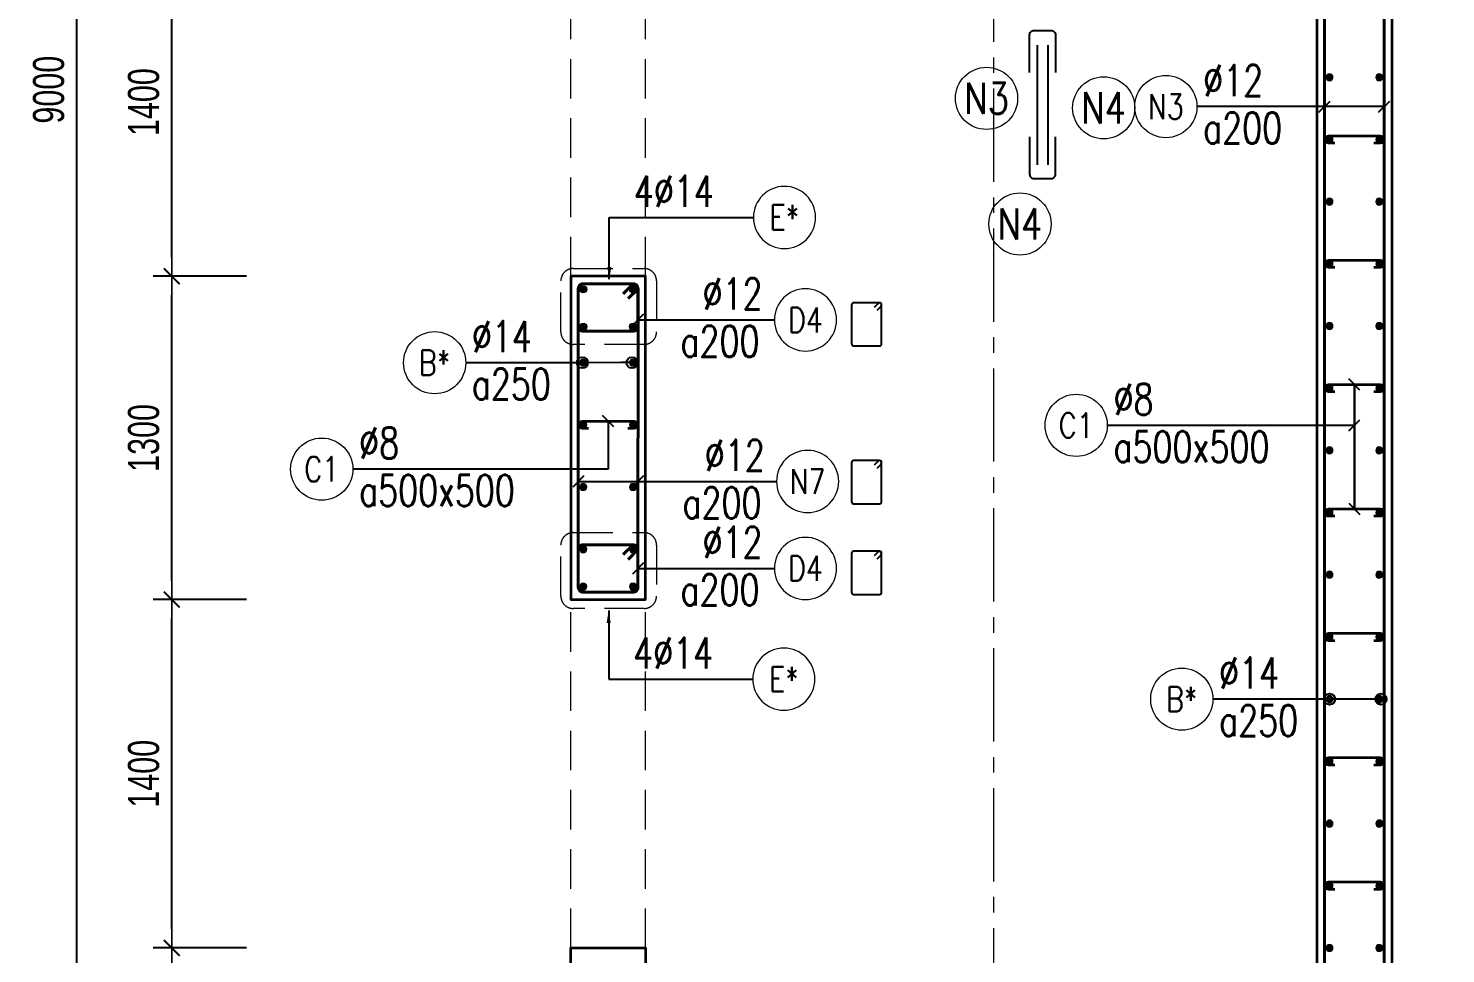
# Model space of a CAD drawing. Header units: millimetres. Extents: x 944027 to 981803, y -83026 to 82675.
# Drawn here: x 964761 to 970459, y -31380 to -27661 of the extents above; entities that cross this region are included whole.
import ezdxf
from ezdxf.enums import TextEntityAlignment as Align

# ---------------------------------------------------------------- set-up
doc = ezdxf.new("R2010")
doc.units = ezdxf.units.MM
doc.header["$MEASUREMENT"] = 0
for name, pattern in [('HIDDEN', [9.525, 6.35, -3.175]), ('HIDDEN2', [4.7625, 3.175, -1.5875]), ('HT_Grid$0$CENTER2', [1.125, 0.75, -0.125, 0.125, -0.125])]:
    doc.linetypes.add(name, pattern=pattern)
doc.layers.get('0').update_dxf_attribs({"lineweight": 20})
doc.layers.get('Defpoints').update_dxf_attribs({"color": 151, "lineweight": 9})
doc.layers.add('Hidden', color=9, linetype='HIDDEN')
doc.layers.add('Ligature', color=1, linetype='Continuous')
for name, color, linetype, lineweight in [('HT_Grid$0$NDC_S_AXIS', 5, 'HT_Grid$0$CENTER2', 13), ('KC-LEADER', 153, 'Continuous', 18), ('KC-THEP', 6, 'Continuous', 40), ('NDC_S_BEAM', 3, 'HIDDEN2', 20), ('NDC_S_DIM', 1, 'Continuous', 15), ('NDC_S_HIDDEN', 8, 'HIDDEN2', 13), ('NDC_S_LEADER', 1, 'Continuous', 15), ('NDC_S_REBAR', 4, 'Continuous', 35), ('NDC_S_STIRRUP', 4, 'Continuous', 40), ('NDC_S_VN TEXT', 7, 'Continuous', 20), ('NDC_S_WALL', 6, 'Continuous', 35)]:
    doc.layers.add(name, color=color, linetype=linetype, lineweight=lineweight)
doc.styles.add('NDC_ARIAL', font='arial.ttf', dxfattribs={"width": 0.85})
doc.styles.add('NDC_DIM', font='', dxfattribs={"width": 0.75})
doc.styles.add('NDC_EN TXT', font='romans.shx', dxfattribs={"width": 0.8})
doc.styles.get('NDC_DIM').set_extended_font_data('Dotum')
doc.dimstyles.new('NDC_1-50', dxfattribs={"dimscale": 50, "dimtxt": 2.5, "dimasz": 1, "dimexe": 1.5, "dimexo": 0, "dimgap": 0.8, "dimtad": 1, "dimdec": 0, "dimdsep": 46, "dimtxsty": 'NDC_ARIAL', "dimblk": 'DIMMARK', "dimcen": 49999.938995, "dimdle": 1.5, "dimclrd": 1, "dimclre": 1, "dimclrt": 3, "dimadec": 0, "dimazin": 0, "dimtfac": 1, "dimtdec": 0, "dimtix": 1, "dimtmove": 2, "dimatfit": 3, "dimfxl": 1, "dimarcsym": 0})
doc.dimstyles.new('NDC_dim_30', dxfattribs={"dimscale": 30, "dimtxt": 2.5, "dimasz": 1.5, "dimexe": 1.5, "dimexo": 2.5, "dimgap": 1, "dimtad": 1, "dimdec": 0, "dimzin": 0, "dimdsep": 46, "dimtxsty": 'NDC_DIM', "dimblk": 'DIMMARK', "dimcen": 0.09, "dimdle": 1.2, "dimclrd": 1, "dimclre": 1, "dimclrt": 3, "dimadec": 0, "dimazin": 0, "dimtfac": 1, "dimtdec": 0, "dimtix": 1, "dimtofl": 0, "dimtmove": 0, "dimatfit": 3, "dimfxl": 6, "dimfxlon": 1, "dimtolj": 1, "dimtzin": 0, "dimarcsym": 0})
doc.dimstyles.new('NDC_dim_50', dxfattribs={"dimscale": 50, "dimtxt": 2.5, "dimasz": 1.5, "dimexe": 1.5, "dimexo": 2.5, "dimgap": 1, "dimtad": 1, "dimdec": 0, "dimzin": 0, "dimdsep": 46, "dimtxsty": 'NDC_DIM', "dimblk": 'DIMMARK', "dimcen": 0.09, "dimdle": 1.2, "dimclrd": 1, "dimclre": 1, "dimclrt": 3, "dimadec": 0, "dimazin": 0, "dimtfac": 1, "dimtdec": 0, "dimtix": 1, "dimtofl": 0, "dimtmove": 0, "dimatfit": 3, "dimfxl": 6, "dimfxlon": 1, "dimtolj": 1, "dimtzin": 0, "dimarcsym": 0})

# ---------------------------------------------------------------- blocks, each defined once
blk = doc.blocks.new('THEP')
at = {"layer": 'KC-LEADER', "color": 6}
blk.add_circle((0, 0), 14, dxfattribs=at)
at = {"layer": 'KC-THEP'}
for p, q in [((-14, 0), (14, 0)), ((9.9, 9.9), (-9.9, -9.9)), ((-9.9, 9.9), (9.9, -9.9)), ((0, 14), (0, -14))]:
    blk.add_line(p, q, dxfattribs=at)
blk = doc.blocks.new('DIMMARK')
at = {"layer": 'NDC_S_DIM', "color": 1}
blk.add_line((-1.5, 0), (1, 0), dxfattribs=at)
at = {"layer": 'NDC_S_DIM', "color": 2, "const_width": 0.1}
blk.add_lwpolyline([(-0.424, -0.424), (0.424, 0.424)], dxfattribs=at)
blk = doc.blocks.new('*U11')
blk.add_circle((-2.5, 0), 2.5)
at = {"layer": 'NDC_S_VN TEXT', "color": 3, "style": 'NDC_EN TXT', "width": 0.75}
for tag, p in [('DK1', (0.5, 0.85)), ('KC1', (0.5, -2.97))]:
    blk.add_attdef(tag, p, '', height=2.5, dxfattribs=at)
at = {"layer": 'NDC_S_VN TEXT', "color": 7, "style": 'NDC_EN TXT', "width": 0.8}
blk.add_attdef('SH2', text='', height=2, dxfattribs=at).set_placement((-2.5, 0), align=Align.MIDDLE)
blk = doc.blocks.new('*U12')
blk.add_circle((-2.5, 0), 2.5)
at = {"layer": 'NDC_S_VN TEXT', "color": 3, "style": 'NDC_EN TXT', "width": 0.75}
for tag, p in [('DK1', (0.5, 0.85)), ('KC1', (0.5, -2.97))]:
    blk.add_attdef(tag, p, '', height=2.5, dxfattribs=at)
at = {"layer": 'NDC_S_VN TEXT', "color": 7, "style": 'NDC_EN TXT', "width": 0.8}
blk.add_attdef('SH2', text='', height=2, dxfattribs=at).set_placement((-2.5, 0), align=Align.MIDDLE)
blk = doc.blocks.new('A$C7BC65A55')
at = {"layer": 'Ligature'}
for p, q in [((-15.2, 372, 0), (-15.2, 38.5, 0)), ((15.2, 372, 0), (15.2, 38.5, 0))]:
    blk.add_line(p, q, dxfattribs=at)
for points in [[(-36.2, 296.5), (-36.2, 400.9, -0.414214), (-24, 413.1), (24, 413.1, -0.414214), (36.2, 400.9), (36.2, 296.5)], [(-36.2, 116.5), (-36.2, 12.2, 0.414214), (-24, 0), (24, 0, 0.414214), (36.2, 12.2), (36.2, 116.5)]]:
    blk.add_lwpolyline(points, format="xyb", dxfattribs=at)
blk = doc.blocks.new('*D561')
at = {"layer": 'Defpoints', "color": 0, "transparency": 16777216}
for p in [(965337.4, -31357.1), (967241.8, -31357.1), (967241.8, -32007.1)]:
    blk.add_point(p, dxfattribs=at)
at = {"layer": 'NDC_S_DIM', "color": 1, "lineweight": -2, "transparency": 16777216}
for p, q in [((965637.4, -31357.1), (965262.4, -31357.1)), ((965337.4, -31932.1), (965337.4, -31432.1)), ((965637.4, -32007.1), (965262.4, -32007.1))]:
    blk.add_line(p, q, dxfattribs=at)
at = {"layer": 'NDC_S_DIM', "color": 1, "lineweight": -2, "transparency": 16777216, "xscale": 75, "yscale": 75, "zscale": 75}
for p, rotation in [((965337.4, -31357.1), 90), ((965337.4, -32007.1), 270)]:
    blk.add_blockref('DIMMARK', p, dxfattribs=dict(at, rotation=rotation))
at = {"layer": 'NDC_S_DIM', "color": 3, "transparency": 16777216, "insert": (965224.8, -31682.1), "char_height": 125, "attachment_point": 5, "rotation": 90, "style": 'NDC_DIM'}
blk.add_mtext('\\A1;650', dxfattribs=at)
blk = doc.blocks.new('*D564')
at = {"layer": 'Defpoints', "color": 0, "transparency": 16777216}
for p in [(964955.5, -23407.1), (966941.8, -23407.1), (966941.8, -32407.1)]:
    blk.add_point(p, dxfattribs=at)
at = {"layer": 'NDC_S_DIM', "color": 1, "lineweight": -2, "transparency": 16777216}
for p, q in [((965255.5, -23407.1), (964880.5, -23407.1)), ((964955.5, -32332.1), (964955.5, -23482.1)), ((965255.5, -32407.1), (964880.5, -32407.1))]:
    blk.add_line(p, q, dxfattribs=at)
at = {"layer": 'NDC_S_DIM', "color": 1, "lineweight": -2, "transparency": 16777216, "xscale": 75, "yscale": 75, "zscale": 75}
for p, rotation in [((964955.5, -23407.1), 90), ((964955.5, -32407.1), 270)]:
    blk.add_blockref('DIMMARK', p, dxfattribs=dict(at, rotation=rotation))
at = {"layer": 'NDC_S_DIM', "color": 3, "transparency": 16777216, "insert": (964842.9, -27907.1), "char_height": 125, "attachment_point": 5, "rotation": 90, "style": 'NDC_DIM'}
blk.add_mtext('\\A1;9000', dxfattribs=at)
blk = doc.blocks.new('*U13')
blk.add_circle((-2.5, 0), 2.5)
at = {"layer": 'NDC_S_VN TEXT', "color": 3, "style": 'NDC_EN TXT', "width": 0.75}
blk.add_attdef('DK1', (0.5, 0.85), '', height=2.5, dxfattribs=at)
at = {"layer": 'NDC_S_VN TEXT', "color": 7, "style": 'NDC_EN TXT', "width": 0.8}
blk.add_attdef('SH2', text='', height=2, dxfattribs=at).set_placement((-2.5, 0), align=Align.MIDDLE)
blk = doc.blocks.new('*D546')
at = {"layer": 'Defpoints', "color": 0, "ltscale": 200, "transparency": 16777216}
for p in [(965337.4, -29957.1), (967029.2, -29957.1), (967241.8, -31357.1)]:
    blk.add_point(p, dxfattribs=at)
at = {"layer": 'NDC_S_DIM', "color": 1, "lineweight": -2, "ltscale": 200, "transparency": 16777216}
for p, q in [((965637.4, -29957.1), (965262.4, -29957.1)), ((965337.4, -31282.1), (965337.4, -30032.1)), ((965637.4, -31357.1), (965262.4, -31357.1))]:
    blk.add_line(p, q, dxfattribs=at)
at = {"layer": 'NDC_S_DIM', "color": 1, "lineweight": -2, "ltscale": 200, "transparency": 16777216, "xscale": 75, "yscale": 75, "zscale": 75}
for p, rotation in [((965337.4, -29957.1), 90), ((965337.4, -31357.1), 270)]:
    blk.add_blockref('DIMMARK', p, dxfattribs=dict(at, rotation=rotation))
at = {"layer": 'NDC_S_DIM', "color": 3, "ltscale": 200, "transparency": 16777216, "insert": (965224.8, -30657.1), "char_height": 125, "attachment_point": 5, "rotation": 90, "style": 'NDC_DIM'}
blk.add_mtext('\\A1;1400', dxfattribs=at)
blk = doc.blocks.new('*D547')
at = {"layer": 'Defpoints', "color": 0, "ltscale": 200, "transparency": 16777216}
for p in [(965337.4, -28657.1), (967074.3, -28657.1), (967029.2, -29957.1)]:
    blk.add_point(p, dxfattribs=at)
at = {"layer": 'NDC_S_DIM', "color": 1, "lineweight": -2, "ltscale": 200, "transparency": 16777216}
for p, q in [((965637.4, -28657.1), (965262.4, -28657.1)), ((965337.4, -29882.1), (965337.4, -28732.1)), ((965637.4, -29957.1), (965262.4, -29957.1))]:
    blk.add_line(p, q, dxfattribs=at)
at = {"layer": 'NDC_S_DIM', "color": 1, "lineweight": -2, "ltscale": 200, "transparency": 16777216, "xscale": 75, "yscale": 75, "zscale": 75}
for p, rotation in [((965337.4, -28657.1), 90), ((965337.4, -29957.1), 270)]:
    blk.add_blockref('DIMMARK', p, dxfattribs=dict(at, rotation=rotation))
at = {"layer": 'NDC_S_DIM', "color": 3, "ltscale": 200, "transparency": 16777216, "insert": (965224.8, -29307.1), "char_height": 125, "attachment_point": 5, "rotation": 90, "style": 'NDC_DIM'}
blk.add_mtext('\\A1;1300', dxfattribs=at)
blk = doc.blocks.new('*D548')
at = {"layer": 'Defpoints', "color": 0, "ltscale": 200, "transparency": 16777216}
for p in [(965337.4, -27257.1), (967091.8, -27257.1), (967074.3, -28657.1)]:
    blk.add_point(p, dxfattribs=at)
at = {"layer": 'NDC_S_DIM', "color": 1, "lineweight": -2, "ltscale": 200, "transparency": 16777216}
for p, q in [((965637.4, -27257.1), (965262.4, -27257.1)), ((965337.4, -28582.1), (965337.4, -27332.1)), ((965637.4, -28657.1), (965262.4, -28657.1))]:
    blk.add_line(p, q, dxfattribs=at)
at = {"layer": 'NDC_S_DIM', "color": 1, "lineweight": -2, "ltscale": 200, "transparency": 16777216, "xscale": 75, "yscale": 75, "zscale": 75}
for p, rotation in [((965337.4, -27257.1), 90), ((965337.4, -28657.1), 270)]:
    blk.add_blockref('DIMMARK', p, dxfattribs=dict(at, rotation=rotation))
at = {"layer": 'NDC_S_DIM', "color": 3, "ltscale": 200, "transparency": 16777216, "insert": (965224.8, -27957.1), "char_height": 125, "attachment_point": 5, "rotation": 90, "style": 'NDC_DIM'}
blk.add_mtext('\\A1;1400', dxfattribs=at)

msp = doc.modelspace()

# ---------------------------------------------------------------- linework, layer by layer
for centre in [(968613.1, -27942), (969084.1, -27980.1), (968747.5, -28447)]:
    msp.add_circle(centre, 125)
at = {"layer": 'HT_Grid$0$NDC_S_AXIS', "ltscale": 500}
msp.add_line((968641.8, -33902.4), (968641.8, -21911.8), dxfattribs=at)
at = {"layer": 'Ligature'}
for points in [[(968173, -28793.6), (968189, -28777.6, 0.668179), (968183.2, -28763.6), (968078.6, -28763.6, 0.414214), (968070.4, -28771.8), (968070.4, -28928.9, 0.414214), (968078.6, -28937.1), (968183.2, -28937.1, 0.414214), (968191.4, -28928.9), (968191.4, -28771.8, 0.668179), (968177.4, -28766), (968161.5, -28782)], [(968173, -29428), (968189, -29412, 0.668179), (968183.2, -29398.1), (968078.5, -29398.1, 0.414214), (968070.4, -29406.2), (968070.4, -29563.4, 0.414214), (968078.5, -29571.5), (968183.2, -29571.5, 0.414214), (968191.3, -29563.4), (968191.3, -29406.2, 0.668179), (968177.4, -29400.5), (968161.4, -29416.4)], [(968173, -29792.6), (968189, -29776.6, 0.668179), (968183.2, -29762.7), (968078.5, -29762.7, 0.414214), (968070.4, -29770.8), (968070.4, -29928, 0.414214), (968078.5, -29936.1), (968183.2, -29936.1, 0.414214), (968191.3, -29928), (968191.3, -29770.8, 0.668179), (968177.4, -29765.1), (968161.4, -29781)]]:
    msp.add_lwpolyline(points, format="xyb", dxfattribs=at)
at = {"layer": 'NDC_S_BEAM', "ltscale": 50}
for p, q in [((966941.8, -28657.1), (966941.8, -27257.1)), ((967241.8, -28657.1), (967241.8, -27257.1)), ((966941.8, -31357.1), (966941.8, -29957.1)), ((967241.8, -31357.1), (967241.8, -29957.1))]:
    msp.add_line(p, q, dxfattribs=at)
at = {"layer": 'NDC_S_HIDDEN', "ltscale": 50}
for points in [[(966951.6, -28626), (967236.3, -28626, -0.414214), (967286.3, -28676), (967286.3, -28881, -0.414214), (967236.3, -28931), (966951.6, -28931, -0.414214), (966901.6, -28881), (966901.6, -28676, -0.414214)], [(966951.6, -29687.6), (967236.3, -29687.6, -0.414214), (967286.3, -29737.6), (967286.3, -29942.6, -0.414214), (967236.3, -29992.6), (966951.6, -29992.6, -0.414214), (966901.6, -29942.6), (966901.6, -29737.6, -0.414214)]]:
    msp.add_lwpolyline(points, format="xyb", close=True, dxfattribs=at)
at = {"layer": 'NDC_S_REBAR'}
for points in [[(970013.4, -28122.1), (969988.4, -28122.1, -1), (969988.4, -28092.1), (970195.4, -28092.1, -1), (970195.4, -28122.1), (970170.4, -28122.1)], [(970013.4, -28622.1), (969988.4, -28622.1, -1), (969988.4, -28592.1), (970195.4, -28592.1, -1), (970195.4, -28622.1), (970170.4, -28622.1)], [(970013.4, -29122.1), (969988.4, -29122.1, -1), (969988.4, -29092.1), (970195.4, -29092.1, -1), (970195.4, -29122.1), (970170.4, -29122.1)], [(967013.4, -29269.5), (966988.4, -29269.5, -1), (966988.4, -29239.5), (967195.4, -29239.5, -1), (967195.4, -29269.5), (967170.4, -29269.5)], [(970013.4, -29622.1), (969988.4, -29622.1, -1), (969988.4, -29592.1), (970195.4, -29592.1, -1), (970195.4, -29622.1), (970170.4, -29622.1)], [(970013.4, -30122.1), (969988.4, -30122.1, -1), (969988.4, -30092.1), (970195.4, -30092.1, -1), (970195.4, -30122.1), (970170.4, -30122.1)], [(970013.4, -30622.1), (969988.4, -30622.1, -1), (969988.4, -30592.1), (970195.4, -30592.1, -1), (970195.4, -30622.1), (970170.4, -30622.1)], [(970013.4, -31122.1), (969988.4, -31122.1, -1), (969988.4, -31092.1), (970195.4, -31092.1, -1), (970195.4, -31122.1), (970170.4, -31122.1)]]:
    msp.add_lwpolyline(points, format="xyb", dxfattribs=at)
at = {"layer": 'NDC_S_STIRRUP'}
for points in [[(970171.8, -32417.1), (970211.8, -32457.1, -0.414214), (970191.8, -32477.1), (969991.8, -32477.1, -0.414214), (969971.8, -32457.1), (969971.8, -23357.1, -0.414214), (969991.8, -23337.1), (970191.8, -23337.1, -0.414214), (970211.8, -23357.1), (970211.8, -32457.1, -0.414214), (970191.8, -32477.1), (970151.8, -32437.1)], [(967171.9, -28747.1), (967211.9, -28707.1, 0.414214), (967191.9, -28687.1), (966991.9, -28687.1, 0.414214), (966971.9, -28707.1), (966971.8, -29907.1, 0.414214), (966991.8, -29927.1), (967191.8, -29927.1, 0.414214), (967211.8, -29907.1), (967211.9, -28707.1, 0.414214), (967191.9, -28687.1), (967151.9, -28727.1)], [(967171.8, -28747.1), (967211.8, -28707.1, 0.414214), (967191.8, -28687.1), (966991.8, -28687.1, 0.414214), (966971.8, -28707.1), (966971.8, -28858, 0.414214), (966991.8, -28878), (967191.8, -28878, 0.414214), (967211.8, -28858), (967211.8, -28707.1, 0.414214), (967191.8, -28687.1), (967151.8, -28727.1)], [(967171.8, -29796.1), (967211.8, -29756.1, 0.414214), (967191.8, -29736.1), (966991.8, -29736.1, 0.414214), (966971.8, -29756.1), (966971.8, -29907.1, 0.414214), (966991.8, -29927.1), (967191.8, -29927.1, 0.414214), (967211.8, -29907.1), (967211.8, -29756.1, 0.414214), (967191.8, -29736.1), (967151.8, -29776.1)]]:
    msp.add_lwpolyline(points, format="xyb", dxfattribs=at)
at = {"layer": 'NDC_S_WALL', "ltscale": 10}
for points in [[(970241.8, -23807.1), (970241.8, -32007.1), (972941.8, -32007.1), (972941.8, -31357.1), (973241.8, -31357.1), (973241.8, -32507.1), (966941.8, -32507.1), (966941.8, -31357.1), (967241.8, -31357.1), (967241.8, -32007.1), (969941.8, -32007.1), (969941.8, -26607.1)], [(966941.8, -28657.1), (966941.8, -29957.1), (967241.8, -29957.1), (967241.8, -28657.1), (966941.8, -28657.1)]]:
    msp.add_lwpolyline(points, dxfattribs=at)

# ---------------------------------------------------------------- block references
at = {"layer": 'Hidden', "xscale": 1.44, "yscale": 1.44, "zscale": 1.44}
msp.add_blockref('A$C7BC65A55', (968838.2, -28264.3, 0), dxfattribs=at)
at = {"layer": 'KC-THEP', "xscale": -1}
for p, rotation in [((969991.8, -27857.1), 350.3314355636191), ((970191.8, -27857.1), 350.3314355636191), ((969991.8, -28107.1), 350.3314355636191), ((970191.8, -28107.1), 350.3314355636191), ((969991.8, -28357.1), 350.3314355636191), ((970191.8, -28357.1), 350.3314355636191), ((969991.8, -28607.1), 350.3314355636191), ((970191.8, -28607.1), 350.3314355636191), ((969991.8, -28857.1), 350.3314355636191), ((970191.8, -28857.1), 350.3314355636191), ((966991.8, -29004.5), 170.331435563619), ((967191.8, -29004.5), 170.331435563619), ((969991.8, -29107.1), 350.3314355636191), ((970191.8, -29107.1), 350.3314355636191), ((966991.8, -29254.5), 170.331435563619), ((967191.8, -29254.5), 170.331435563619), ((969991.8, -29357.1), 350.3314355636191), ((970191.8, -29357.1), 350.3314355636191), ((966991.8, -29504.5), 170.331435563619), ((967191.8, -29504.5), 170.331435563619), ((969991.8, -29607.1), 350.3314355636191), ((970191.8, -29607.1), 350.3314355636191), ((966991.8, -29754.5), 170.331435563619), ((967191.8, -29754.5), 170.331435563619), ((969991.8, -29857.1), 350.3314355636191), ((970191.8, -29857.1), 350.3314355636191), ((966991.8, -29904.5), 170.331435563619), ((967191.8, -29904.5), 170.331435563619), ((969991.8, -30107.1), 350.3314355636191), ((970191.8, -30107.1), 350.3314355636191), ((969991.8, -30357.1), 350.3314355636191), ((970191.8, -30357.1), 350.3314355636191), ((969991.8, -30607.1), 350.3314355636191), ((970191.8, -30607.1), 350.3314355636191), ((969991.8, -30857.1), 350.3314355636191), ((970191.8, -30857.1), 350.3314355636191), ((969991.8, -31107.1), 350.3314355636191), ((970191.8, -31107.1), 350.3314355636191), ((969991.8, -31357.1), 350.3314355636191), ((970191.8, -31357.1), 350.3314355636191)]:
    msp.add_blockref('THEP', p, dxfattribs=dict(at, rotation=rotation))
at = {"layer": 'KC-THEP', "rotation": 9.668564436380926}
for p in [(966991.8, -28709.7), (967191.8, -28709.7), (966991.8, -28859.7), (967191.8, -28859.7)]:
    msp.add_blockref('THEP', p, dxfattribs=at)
at = {"layer": 'NDC_S_VN TEXT', "xscale": 50, "yscale": 50, "zscale": 50}
for name, p, values in [('*U11', (969459, -27975), {'SH2': 'N3', 'DK1': '%%C12', 'KC1': 'a200'}), ('*U11', (966519.4, -29004.6), {'SH2': 'B*', 'DK1': '%%C14', 'KC1': 'a250'}), ('*U12', (969098.6, -29256.4), {'SH2': 'C1', 'DK1': '%%c8', 'KC1': 'a500x500'}), ('*U12', (966065.4, -29432.4), {'SH2': 'C1', 'DK1': '%%c8', 'KC1': 'a500x500'}), ('*U11', (969522.9, -30357.1), {'SH2': 'B*', 'DK1': '%%C14', 'KC1': 'a250'})]:
    msp.add_blockref(name, p, dxfattribs=at).add_auto_attribs(values)
at = {"layer": 'NDC_S_VN TEXT'}
ref = msp.add_blockref('*U13', (967675.7, -28420.6), dxfattribs=dict(at, xscale=-50, yscale=50, zscale=50))
ref.add_attrib('SH2', 'E*', dxfattribs={"color": 7, "height": 100, "style": 'NDC_EN TXT', "width": 0.8}).set_placement((967800.7, -28420.6), align=Align.MIDDLE)
ref.add_attrib('DK1', '4%%C14', (967195.3, -28378.3), dxfattribs={"color": 3, "height": 125, "style": 'NDC_EN TXT', "width": 0.75})
ref = msp.add_blockref('*U11', (967760.1, -28832.6), dxfattribs=dict(at, xscale=-50, yscale=50, zscale=50))
ref.add_attrib('SH2', 'D4', dxfattribs={"color": 7, "height": 100, "style": 'NDC_EN TXT', "width": 0.8}).set_placement((967885.1, -28832.6), align=Align.MIDDLE)
ref.add_attrib('DK1', '%%C12', (967471.7, -28790.3), dxfattribs={"color": 3, "height": 125, "style": 'NDC_EN TXT', "width": 0.75})
ref.add_attrib('KC1', 'a200', (967382.4, -28981.2), dxfattribs={"color": 3, "height": 125, "style": 'NDC_EN TXT', "width": 0.75})
ref = msp.add_blockref('*U11', (967768.7, -29481.9), dxfattribs=dict(at, xscale=-50, yscale=50, zscale=50))
ref.add_attrib('SH2', 'N7', dxfattribs={"color": 7, "height": 100, "style": 'NDC_EN TXT', "width": 0.8}).set_placement((967893.7, -29481.9), align=Align.MIDDLE)
ref.add_attrib('DK1', '%%C12', (967480.3, -29439.6), dxfattribs={"color": 3, "height": 125, "style": 'NDC_EN TXT', "width": 0.75})
ref.add_attrib('KC1', 'a200', (967391, -29630.5), dxfattribs={"color": 3, "height": 125, "style": 'NDC_EN TXT', "width": 0.75})
ref = msp.add_blockref('*U11', (967760.1, -29831.6), dxfattribs=dict(at, xscale=-50, yscale=50, zscale=50))
ref.add_attrib('SH2', 'D4', dxfattribs={"color": 7, "height": 100, "style": 'NDC_EN TXT', "width": 0.8}).set_placement((967885.1, -29831.6), align=Align.MIDDLE)
ref.add_attrib('DK1', '%%C12', (967471.7, -29789.3), dxfattribs={"color": 3, "height": 125, "style": 'NDC_EN TXT', "width": 0.75})
ref.add_attrib('KC1', 'a200', (967382.4, -29980.2), dxfattribs={"color": 3, "height": 125, "style": 'NDC_EN TXT', "width": 0.75})
ref = msp.add_blockref('*U13', (967673.2, -30276.6), dxfattribs=dict(at, xscale=-50, yscale=50, zscale=50))
ref.add_attrib('SH2', 'E*', dxfattribs={"color": 7, "height": 100, "style": 'NDC_EN TXT', "width": 0.8}).set_placement((967798.2, -30276.6), align=Align.MIDDLE)
ref.add_attrib('DK1', '4%%C14', (967192.9, -30234.3), dxfattribs={"color": 3, "height": 125, "style": 'NDC_EN TXT', "width": 0.75})

# ---------------------------------------------------------------- texts
at = {"layer": 'NDC_S_VN TEXT', "color": 7, "style": 'NDC_EN TXT', "width": 0.8}
for tag, p in [('N3', (968613.1, -27942)), ('N4', (969084.1, -27980.1)), ('N4', (968747.5, -28447))]:
    msp.add_attdef(tag, text='3', height=125, dxfattribs=at).set_placement(p, align=Align.MIDDLE)

# ---------------------------------------------------------------- dimensions: what is measured, and where the dimension line sits
at = {"layer": 'NDC_S_DIM'}
dim = msp.add_linear_dim(base=(964955.5, -23407.1), p1=(966941.8, -32407.1), p2=(966941.8, -23407.1), angle=90, dimstyle='NDC_dim_50', dxfattribs=at)
dim.commit()
dim.dimension.update_dxf_attribs({"geometry": '*D564', "text_midpoint": (964842.9, -27907.1)})
at = {"layer": 'NDC_S_DIM', "ltscale": 200}
for base, p1, p2, picture, middle in [((965337.4, -27257.1), (967074.3, -28657.1), (967091.8, -27257.1), '*D548', (965224.8, -27957.1)), ((965337.4, -28657.1), (967029.2, -29957.1), (967074.3, -28657.1), '*D547', (965224.8, -29307.1)), ((965337.4, -29957.1), (967241.8, -31357.1), (967029.2, -29957.1), '*D546', (965224.8, -30657.1))]:
    dim = msp.add_linear_dim(base=base, p1=p1, p2=p2, angle=90, dimstyle='NDC_dim_50', override={"dimtmove": 1}, dxfattribs=at)
    dim.commit()
    dim.dimension.update_dxf_attribs({"geometry": picture, "text_midpoint": middle})
at = {"layer": 'NDC_S_DIM'}
dim = msp.add_linear_dim(base=(965337.4, -31357.1), p1=(967241.8, -32007.1), p2=(967241.8, -31357.1), angle=90, dimstyle='NDC_dim_50', override={"dimtmove": 1}, dxfattribs=at)
dim.commit()
dim.dimension.update_dxf_attribs({"geometry": '*D561', "text_midpoint": (965224.8, -31682.1)})

# ---------------------------------------------------------------- leaders
at = {"layer": 'NDC_S_LEADER'}
for points, dimstyle, override in [([(970211.8, -27975.1), (969459, -27975.1)], 'NDC_dim_30', {"dimtad": 0, "dimldrblk": 'Oblique'}), ([(969971.8, -27975.1), (969459, -27975.1)], 'NDC_dim_30', {"dimtad": 0, "dimldrblk": 'Oblique'}), ([(967096.4, -28669.4), (967096.4, -28420.6), (967677.9, -28420.6)], 'NDC_1-50', {"dimgap": 0.8, "dimtad": 0}), ([(967211.8, -28832.6), (967762.2, -28832.6)], 'NDC_dim_30', {"dimtad": 0, "dimldrblk": 'Oblique'}), ([(967188.3, -29004.3), (966519.4, -29004.6)], 'NDC_dim_30', {"dimtad": 0, "dimldrblk": 'Origin'}), ([(966988.3, -29004.6), (966519.4, -29004.6)], 'NDC_dim_30', {"dimtad": 0, "dimldrblk": 'Origin'}), ([(970091.9, -29092.1), (970091.9, -29592.1)], 'NDC_dim_30', {"dimtad": 0, "dimldrblk": 'Oblique'}), ([(970091.9, -29592.1), (970091.9, -29092.1)], 'NDC_dim_30', {"dimtad": 0, "dimldrblk": 'Oblique'}), ([(967091.8, -29239.5), (967091.8, -29432.1), (966065.4, -29432.3)], 'NDC_dim_30', {"dimtad": 0, "dimldrblk": 'Oblique'}), ([(970091.9, -29256.4), (969098.6, -29256.4)], 'NDC_dim_30', {"dimtad": 0, "dimldrblk": 'Oblique'}), ([(966971.8, -29482.1), (967768.7, -29482.1)], 'NDC_dim_30', {"dimtad": 0, "dimldrblk": 'Oblique'}), ([(967211.8, -29482.1), (967768.7, -29482.1)], 'NDC_dim_30', {"dimtad": 0, "dimldrblk": 'Oblique'}), ([(967211.8, -29831.6), (967762.1, -29831.6)], 'NDC_dim_30', {"dimtad": 0, "dimldrblk": 'Oblique'}), ([(967093.9, -30000.5), (967093.9, -30276.6), (967675.5, -30276.6)], 'NDC_1-50', {"dimgap": 0.8, "dimtad": 0}), ([(970198.8, -30357.1), (969522.9, -30357.1)], 'NDC_dim_30', {"dimtad": 0, "dimldrblk": 'Origin'}), ([(969991.8, -30357.1), (969522.9, -30357.1)], 'NDC_dim_30', {"dimtad": 0, "dimldrblk": 'Origin'})]:
    msp.add_leader(points, dimstyle=dimstyle, override=override, dxfattribs=at)

doc.saveas('drawing.dxf')
